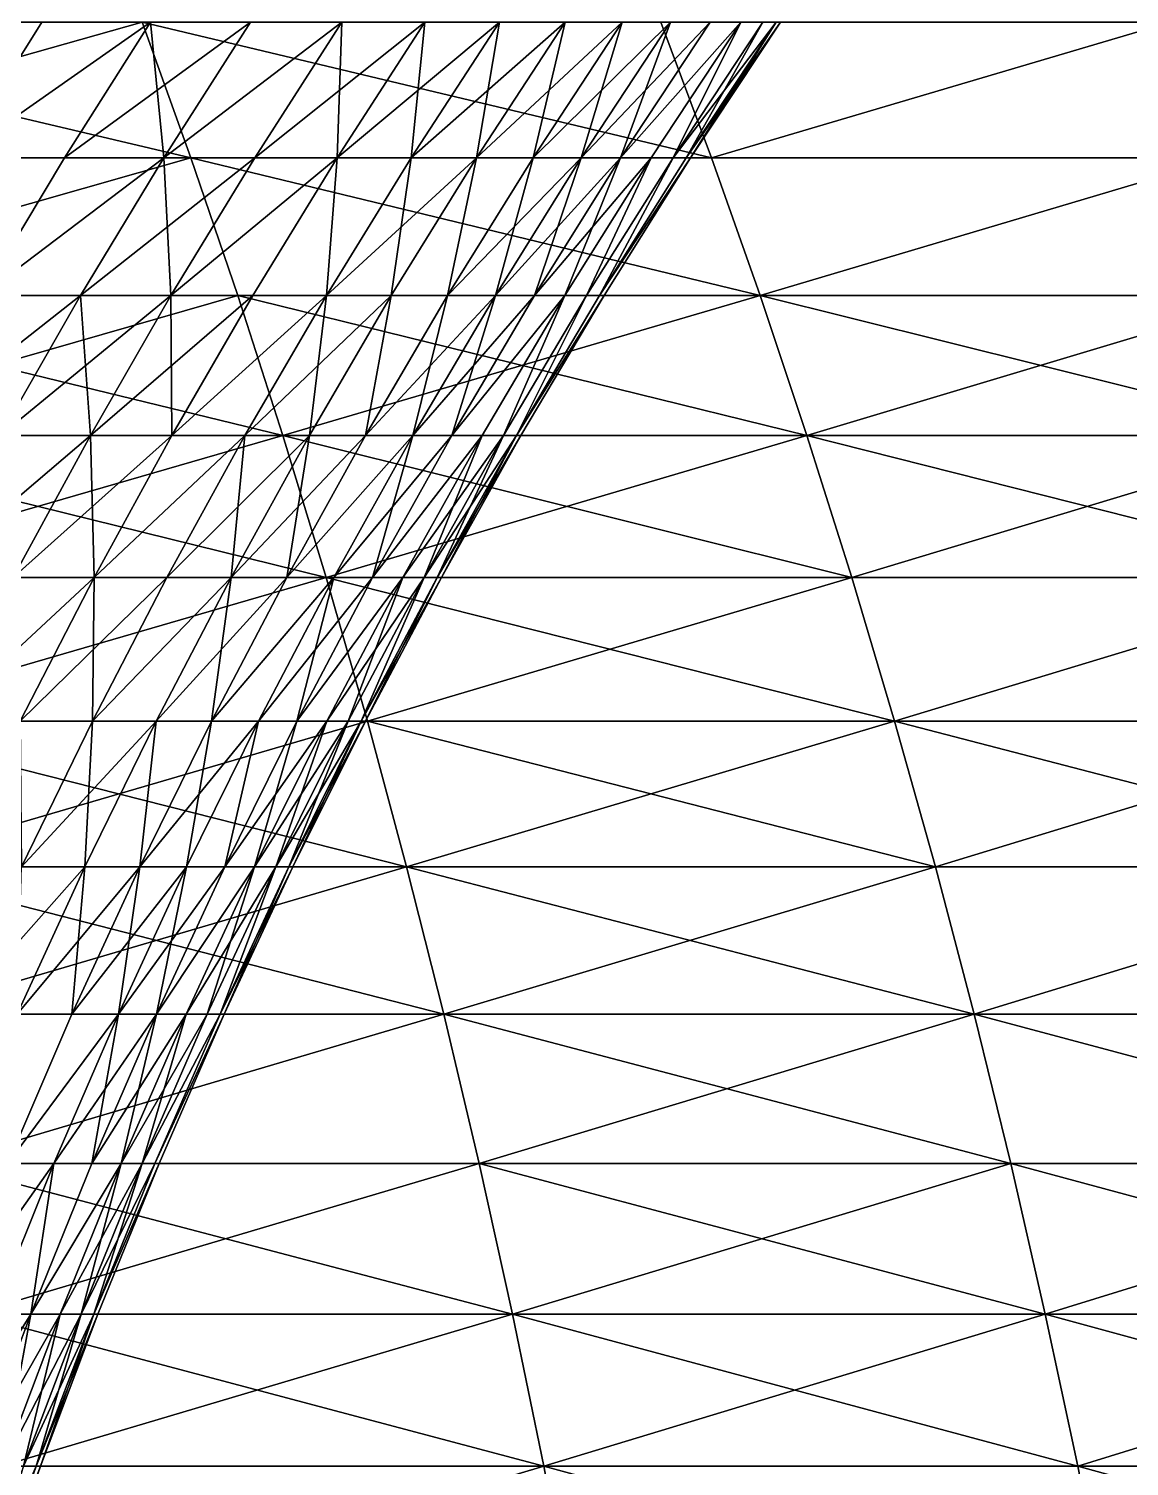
# Model space of a CAD drawing. Header units: millimetres. Extents: x -3250 to 8000, y -3250 to 3250.
# Drawn here: x 6446.8 to 6581.8, y 273.6 to 449.9 of the extents above; entities that cross this region are included whole.
import ezdxf

# ---------------------------------------------------------------- set-up
doc = ezdxf.new("R2010")
doc.units = ezdxf.units.MM
doc.header["$MEASUREMENT"] = 0
doc.layers.add('MESH_3D', color=2, linetype='CONTINUOUS')

msp = doc.modelspace()

# ---------------------------------------------------------------- linework, layer by layer
at = {"layer": 'MESH_3D'}
for points in [[(6396.11, 450.66, 988.08), (6460.73, 450.66, 1028.69), (6466.71, 434.04, 1019.42)], [(6396.11, 450.66, 988.08), (6466.71, 434.04, 1019.42), (6401.86, 434.04, 978.67)], [(6460.73, 450.66, 25671.31), (6396.11, 450.66, 25711.92), (6401.86, 434.04, 25721.33)], [(6460.73, 450.66, 25671.31), (6401.86, 434.04, 25721.33), (6466.71, 434.04, 25680.58)], [(6434.13, 450.66, 3005.22), (6438, 434.04, 3049.66), (6448.45, 450.66, 3046.15)], [(6438, 434.04, 23650.34), (6434.13, 450.66, 23694.78), (6448.45, 450.66, 23653.85)], [(6438, 434.04, 3049.66), (6461.75, 450.66, 3087.42), (6448.45, 450.66, 3046.15)], [(6438, 434.04, 3049.66), (6451.21, 434.04, 3090.67), (6461.75, 450.66, 3087.42)], [(6461.75, 450.66, 23612.58), (6438, 434.04, 23650.34), (6448.45, 450.66, 23653.85)], [(6451.21, 434.04, 23609.33), (6438, 434.04, 23650.34), (6461.75, 450.66, 23612.58)], [(6451.21, 434.04, 3090.67), (6474.01, 450.66, 3129.01), (6461.75, 450.66, 3087.42)], [(6451.21, 434.04, 3090.67), (6463.39, 434.04, 3131.99), (6474.01, 450.66, 3129.01)], [(6463.39, 434.04, 23568.01), (6451.21, 434.04, 23609.33), (6461.75, 450.66, 23612.58)], [(6460.73, 450.66, 1028.69), (6524.32, 450.66, 1070.89), (6530.53, 434.04, 1061.78)], [(6460.73, 450.66, 1028.69), (6530.53, 434.04, 1061.78), (6466.71, 434.04, 1019.42)], [(6530.53, 434.04, 25638.22), (6460.73, 450.66, 25671.31), (6466.71, 434.04, 25680.58)], [(6524.32, 450.66, 25629.11), (6460.73, 450.66, 25671.31), (6530.53, 434.04, 25638.22)], [(6463.39, 434.04, 23568.01), (6461.75, 450.66, 23612.58), (6474.01, 450.66, 23570.99)], [(6463.39, 434.04, 3131.99), (6474.55, 434.04, 3173.61), (6485.23, 450.66, 3170.89)], [(6463.39, 434.04, 3131.99), (6485.23, 450.66, 3170.89), (6474.01, 450.66, 3129.01)], [(6485.23, 450.66, 23529.11), (6463.39, 434.04, 23568.01), (6474.01, 450.66, 23570.99)], [(6474.55, 434.04, 23526.39), (6463.39, 434.04, 23568.01), (6485.23, 450.66, 23529.11)], [(6474.55, 434.04, 3173.61), (6484.66, 434.04, 3215.49), (6495.41, 450.66, 3213.03)], [(6474.55, 434.04, 3173.61), (6495.41, 450.66, 3213.03), (6485.23, 450.66, 3170.89)], [(6484.66, 434.04, 23484.51), (6474.55, 434.04, 23526.39), (6485.23, 450.66, 23529.11)], [(6484.66, 434.04, 3215.49), (6504.53, 450.66, 3255.42), (6495.41, 450.66, 3213.03)], [(6484.66, 434.04, 3215.49), (6493.72, 434.04, 3257.61), (6504.53, 450.66, 3255.42)], [(6484.66, 434.04, 23484.51), (6485.23, 450.66, 23529.11), (6495.41, 450.66, 23486.97)], [(6493.72, 434.04, 23442.39), (6484.66, 434.04, 23484.51), (6495.41, 450.66, 23486.97)], [(6493.72, 434.04, 3257.61), (6512.59, 450.66, 3298.02), (6504.53, 450.66, 3255.42)], [(6493.72, 434.04, 3257.61), (6501.73, 434.04, 3299.94), (6512.59, 450.66, 3298.02)], [(6493.72, 434.04, 23442.39), (6495.41, 450.66, 23486.97), (6504.53, 450.66, 23444.58)], [(6501.73, 434.04, 23400.06), (6493.72, 434.04, 23442.39), (6504.53, 450.66, 23444.58)], [(6501.73, 434.04, 3299.94), (6508.68, 434.04, 3342.46), (6519.59, 450.66, 3340.81)], [(6501.73, 434.04, 3299.94), (6519.59, 450.66, 3340.81), (6512.59, 450.66, 3298.02)], [(6501.73, 434.04, 23400.06), (6504.53, 450.66, 23444.58), (6512.59, 450.66, 23401.98)], [(6508.68, 434.04, 23357.54), (6501.73, 434.04, 23400.06), (6512.59, 450.66, 23401.98)], [(6508.68, 434.04, 3342.46), (6525.51, 450.66, 3383.77), (6519.59, 450.66, 3340.81)], [(6508.68, 434.04, 3342.46), (6514.57, 434.04, 3385.14), (6525.51, 450.66, 3383.77)], [(6508.68, 434.04, 23357.54), (6512.59, 450.66, 23401.98), (6519.59, 450.66, 23359.19)], [(6514.57, 434.04, 23314.86), (6508.68, 434.04, 23357.54), (6519.59, 450.66, 23359.19)], [(6514.57, 434.04, 3385.14), (6519.39, 434.04, 3427.95), (6530.37, 450.66, 3426.85)], [(6514.57, 434.04, 3385.14), (6530.37, 450.66, 3426.85), (6525.51, 450.66, 3383.77)], [(6514.57, 434.04, 23314.86), (6519.59, 450.66, 23359.19), (6525.51, 450.66, 23316.23)], [(6519.39, 434.04, 23272.05), (6514.57, 434.04, 23314.86), (6525.51, 450.66, 23316.23)], [(6519.39, 434.04, 3427.95), (6534.15, 450.66, 3470.04), (6530.37, 450.66, 3426.85)], [(6519.39, 434.04, 3427.95), (6523.15, 434.04, 3470.87), (6534.15, 450.66, 3470.04)], [(6519.39, 434.04, 23272.05), (6525.51, 450.66, 23316.23), (6530.37, 450.66, 23273.15)], [(6534.15, 450.66, 23229.96), (6519.39, 434.04, 23272.05), (6530.37, 450.66, 23273.15)], [(6523.15, 434.04, 23229.13), (6519.39, 434.04, 23272.05), (6534.15, 450.66, 23229.96)], [(6523.15, 434.04, 3470.87), (6525.83, 434.04, 3513.87), (6534.15, 450.66, 3470.04)], [(6525.83, 434.04, 23186.13), (6523.15, 434.04, 23229.13), (6534.15, 450.66, 23229.96)], [(6524.32, 450.66, 1070.89), (6586.83, 450.66, 1114.67), (6530.53, 434.04, 1061.78)], [(6586.83, 450.66, 25585.33), (6524.32, 450.66, 25629.11), (6530.53, 434.04, 25638.22)], [(6525.83, 434.04, 3513.87), (6527.44, 434.04, 3556.92), (6538.47, 450.66, 3556.65)], [(6525.83, 434.04, 3513.87), (6538.47, 450.66, 3556.65), (6536.85, 450.66, 3513.32)], [(6534.15, 450.66, 3470.04), (6525.83, 434.04, 3513.87), (6536.85, 450.66, 3513.32)], [(6525.83, 434.04, 23186.13), (6534.15, 450.66, 23229.96), (6536.85, 450.66, 23186.68)], [(6527.44, 434.04, 23143.08), (6525.83, 434.04, 23186.13), (6536.85, 450.66, 23186.68)], [(6527.44, 434.04, 3556.92), (6527.98, 434.04, 3600), (6539.01, 450.66, 3600)], [(6527.44, 434.04, 3556.92), (6539.01, 450.66, 3600), (6538.47, 450.66, 3556.65)], [(6527.44, 434.04, 23143.08), (6538.47, 450.66, 23143.35), (6527.98, 434.04, 23100)], [(6527.44, 434.04, 23143.08), (6536.85, 450.66, 23186.68), (6538.47, 450.66, 23143.35)], [(6527.98, 434.04, 23100), (6539.01, 450.66, 3600), (6527.98, 434.04, 3600)], [(6527.98, 434.04, 23100), (6539.01, 450.66, 23100), (6539.01, 450.66, 3600)], [(6538.47, 450.66, 23143.35), (6539.01, 450.66, 23100), (6527.98, 434.04, 23100)], [(6530.53, 434.04, 1061.78), (6586.83, 450.66, 1114.67), (6593.27, 434.04, 1105.71)], [(6586.83, 450.66, 25585.33), (6530.53, 434.04, 25638.22), (6593.27, 434.04, 25594.29)], [(6401.86, 434.04, 978.67), (6466.71, 434.04, 1019.42), (6407.39, 417.15, 969.62)], [(6466.71, 434.04, 25680.58), (6401.86, 434.04, 25721.33), (6407.39, 417.15, 25730.38)], [(6407.39, 417.15, 969.62), (6466.71, 434.04, 1019.42), (6472.47, 417.15, 1010.51)], [(6466.71, 434.04, 25680.58), (6407.39, 417.15, 25730.38), (6472.47, 417.15, 25689.49)], [(6438, 434.04, 3049.66), (6441.07, 417.15, 3093.8), (6451.21, 434.04, 3090.67)], [(6441.07, 417.15, 23606.2), (6438, 434.04, 23650.34), (6451.21, 434.04, 23609.33)], [(6441.07, 417.15, 3093.8), (6463.39, 434.04, 3131.99), (6451.21, 434.04, 3090.67)], [(6441.07, 417.15, 3093.8), (6453.18, 417.15, 3134.87), (6463.39, 434.04, 3131.99)], [(6463.39, 434.04, 23568.01), (6441.07, 417.15, 23606.2), (6451.21, 434.04, 23609.33)], [(6453.18, 417.15, 23565.13), (6441.07, 417.15, 23606.2), (6463.39, 434.04, 23568.01)], [(6453.18, 417.15, 3134.87), (6474.55, 434.04, 3173.61), (6463.39, 434.04, 3131.99)], [(6453.18, 417.15, 3134.87), (6464.26, 417.15, 3176.23), (6474.55, 434.04, 3173.61)], [(6464.26, 417.15, 23523.77), (6453.18, 417.15, 23565.13), (6463.39, 434.04, 23568.01)], [(6464.26, 417.15, 23523.77), (6463.39, 434.04, 23568.01), (6474.55, 434.04, 23526.39)], [(6464.26, 417.15, 3176.23), (6484.66, 434.04, 3215.49), (6474.55, 434.04, 3173.61)], [(6464.26, 417.15, 3176.23), (6474.31, 417.15, 3217.85), (6484.66, 434.04, 3215.49)], [(6484.66, 434.04, 23484.51), (6464.26, 417.15, 23523.77), (6474.55, 434.04, 23526.39)], [(6474.31, 417.15, 23482.15), (6464.26, 417.15, 23523.77), (6484.66, 434.04, 23484.51)], [(6466.71, 434.04, 1019.42), (6530.53, 434.04, 1061.78), (6536.51, 417.15, 1053.01)], [(6466.71, 434.04, 1019.42), (6536.51, 417.15, 1053.01), (6472.47, 417.15, 1010.51)], [(6536.51, 417.15, 25646.99), (6466.71, 434.04, 25680.58), (6472.47, 417.15, 25689.49)], [(6530.53, 434.04, 25638.22), (6466.71, 434.04, 25680.58), (6536.51, 417.15, 25646.99)], [(6474.31, 417.15, 3217.85), (6483.32, 417.15, 3259.71), (6484.66, 434.04, 3215.49)], [(6483.32, 417.15, 23440.29), (6474.31, 417.15, 23482.15), (6484.66, 434.04, 23484.51)], [(6483.32, 417.15, 3259.71), (6491.28, 417.15, 3301.78), (6501.73, 434.04, 3299.94)], [(6483.32, 417.15, 3259.71), (6501.73, 434.04, 3299.94), (6493.72, 434.04, 3257.61)], [(6484.66, 434.04, 3215.49), (6483.32, 417.15, 3259.71), (6493.72, 434.04, 3257.61)], [(6483.32, 417.15, 23440.29), (6484.66, 434.04, 23484.51), (6493.72, 434.04, 23442.39)], [(6491.28, 417.15, 23398.22), (6483.32, 417.15, 23440.29), (6493.72, 434.04, 23442.39)], [(6491.28, 417.15, 3301.78), (6498.19, 417.15, 3344.04), (6501.73, 434.04, 3299.94)], [(6491.28, 417.15, 23398.22), (6493.72, 434.04, 23442.39), (6501.73, 434.04, 23400.06)], [(6498.19, 417.15, 23355.96), (6491.28, 417.15, 23398.22), (6501.73, 434.04, 23400.06)], [(6498.19, 417.15, 3344.04), (6514.57, 434.04, 3385.14), (6508.68, 434.04, 3342.46)], [(6498.19, 417.15, 3344.04), (6504.04, 417.15, 3386.46), (6514.57, 434.04, 3385.14)], [(6501.73, 434.04, 3299.94), (6498.19, 417.15, 3344.04), (6508.68, 434.04, 3342.46)], [(6498.19, 417.15, 23355.96), (6501.73, 434.04, 23400.06), (6508.68, 434.04, 23357.54)], [(6504.04, 417.15, 23313.54), (6498.19, 417.15, 23355.96), (6508.68, 434.04, 23357.54)], [(6504.04, 417.15, 3386.46), (6508.83, 417.15, 3429.01), (6519.39, 434.04, 3427.95)], [(6504.04, 417.15, 3386.46), (6519.39, 434.04, 3427.95), (6514.57, 434.04, 3385.14)], [(6504.04, 417.15, 23313.54), (6508.68, 434.04, 23357.54), (6514.57, 434.04, 23314.86)], [(6508.83, 417.15, 23270.99), (6504.04, 417.15, 23313.54), (6514.57, 434.04, 23314.86)], [(6508.83, 417.15, 3429.01), (6512.57, 417.15, 3471.66), (6523.15, 434.04, 3470.87)], [(6508.83, 417.15, 3429.01), (6523.15, 434.04, 3470.87), (6519.39, 434.04, 3427.95)], [(6508.83, 417.15, 23270.99), (6514.57, 434.04, 23314.86), (6519.39, 434.04, 23272.05)], [(6512.57, 417.15, 23228.34), (6508.83, 417.15, 23270.99), (6519.39, 434.04, 23272.05)], [(6512.57, 417.15, 3471.66), (6515.23, 417.15, 3514.4), (6523.15, 434.04, 3470.87)], [(6512.57, 417.15, 23228.34), (6519.39, 434.04, 23272.05), (6523.15, 434.04, 23229.13)], [(6515.23, 417.15, 23185.6), (6512.57, 417.15, 23228.34), (6523.15, 434.04, 23229.13)], [(6515.23, 417.15, 3514.4), (6516.83, 417.15, 3557.18), (6525.83, 434.04, 3513.87)], [(6523.15, 434.04, 3470.87), (6515.23, 417.15, 3514.4), (6525.83, 434.04, 3513.87)], [(6515.23, 417.15, 23185.6), (6523.15, 434.04, 23229.13), (6525.83, 434.04, 23186.13)], [(6516.83, 417.15, 23142.82), (6515.23, 417.15, 23185.6), (6525.83, 434.04, 23186.13)], [(6516.83, 417.15, 3557.18), (6527.98, 434.04, 3600), (6527.44, 434.04, 3556.92)], [(6516.83, 417.15, 3557.18), (6517.37, 417.15, 3600), (6527.98, 434.04, 3600)], [(6525.83, 434.04, 3513.87), (6516.83, 417.15, 3557.18), (6527.44, 434.04, 3556.92)], [(6516.83, 417.15, 23142.82), (6525.83, 434.04, 23186.13), (6527.44, 434.04, 23143.08)], [(6516.83, 417.15, 23142.82), (6527.44, 434.04, 23143.08), (6527.98, 434.04, 23100)], [(6516.83, 417.15, 23142.82), (6527.98, 434.04, 23100), (6517.37, 417.15, 23100)], [(6517.37, 417.15, 23100), (6527.98, 434.04, 3600), (6517.37, 417.15, 3600)], [(6517.37, 417.15, 23100), (6527.98, 434.04, 23100), (6527.98, 434.04, 3600)], [(6530.53, 434.04, 1061.78), (6593.27, 434.04, 1105.71), (6536.51, 417.15, 1053.01)], [(6593.27, 434.04, 25594.29), (6530.53, 434.04, 25638.22), (6536.51, 417.15, 25646.99)], [(6536.51, 417.15, 1053.01), (6593.27, 434.04, 1105.71), (6599.47, 417.15, 1097.09)], [(6593.27, 434.04, 25594.29), (6536.51, 417.15, 25646.99), (6599.47, 417.15, 25602.91)], [(6407.39, 417.15, 969.62), (6478, 400, 1001.95), (6412.71, 400, 960.92)], [(6407.39, 417.15, 969.62), (6472.47, 417.15, 1010.51), (6478, 400, 1001.95)], [(6472.47, 417.15, 25689.49), (6407.39, 417.15, 25730.38), (6412.71, 400, 25739.08)], [(6472.47, 417.15, 25689.49), (6412.71, 400, 25739.08), (6478, 400, 25698.05)], [(6431.33, 400, 3096.8), (6453.18, 417.15, 3134.87), (6441.07, 417.15, 3093.8)], [(6431.33, 400, 3096.8), (6443.37, 400, 3137.63), (6453.18, 417.15, 3134.87)], [(6443.37, 400, 23562.37), (6441.07, 417.15, 23606.2), (6453.18, 417.15, 23565.13)], [(6443.37, 400, 3137.63), (6454.39, 400, 3178.74), (6464.26, 417.15, 3176.23)], [(6443.37, 400, 3137.63), (6464.26, 417.15, 3176.23), (6453.18, 417.15, 3134.87)], [(6454.39, 400, 23521.26), (6443.37, 400, 23562.37), (6453.18, 417.15, 23565.13)], [(6454.39, 400, 23521.26), (6453.18, 417.15, 23565.13), (6464.26, 417.15, 23523.77)], [(6454.39, 400, 3178.74), (6474.31, 417.15, 3217.85), (6464.26, 417.15, 3176.23)], [(6454.39, 400, 3178.74), (6464.38, 400, 3220.12), (6474.31, 417.15, 3217.85)], [(6464.38, 400, 23479.88), (6454.39, 400, 23521.26), (6464.26, 417.15, 23523.77)], [(6464.38, 400, 23479.88), (6464.26, 417.15, 23523.77), (6474.31, 417.15, 23482.15)], [(6464.38, 400, 3220.12), (6483.32, 417.15, 3259.71), (6474.31, 417.15, 3217.85)], [(6464.38, 400, 3220.12), (6473.33, 400, 3261.73), (6483.32, 417.15, 3259.71)], [(6483.32, 417.15, 23440.29), (6464.38, 400, 23479.88), (6474.31, 417.15, 23482.15)], [(6473.33, 400, 23438.27), (6464.38, 400, 23479.88), (6483.32, 417.15, 23440.29)], [(6472.47, 417.15, 1010.51), (6536.51, 417.15, 1053.01), (6542.25, 400, 1044.59)], [(6472.47, 417.15, 1010.51), (6542.25, 400, 1044.59), (6478, 400, 1001.95)], [(6536.51, 417.15, 25646.99), (6472.47, 417.15, 25689.49), (6478, 400, 25698.05)], [(6473.33, 400, 3261.73), (6481.24, 400, 3303.55), (6491.28, 417.15, 3301.78)], [(6473.33, 400, 3261.73), (6491.28, 417.15, 3301.78), (6483.32, 417.15, 3259.71)], [(6481.24, 400, 23396.45), (6473.33, 400, 23438.27), (6483.32, 417.15, 23440.29)], [(6536.51, 417.15, 25646.99), (6478, 400, 25698.05), (6542.25, 400, 25655.41)], [(6481.24, 400, 3303.55), (6488.11, 400, 3345.56), (6491.28, 417.15, 3301.78)], [(6481.24, 400, 23396.45), (6483.32, 417.15, 23440.29), (6491.28, 417.15, 23398.22)], [(6488.11, 400, 23354.44), (6481.24, 400, 23396.45), (6491.28, 417.15, 23398.22)], [(6488.11, 400, 3345.56), (6504.04, 417.15, 3386.46), (6498.19, 417.15, 3344.04)], [(6488.11, 400, 3345.56), (6493.93, 400, 3387.72), (6504.04, 417.15, 3386.46)], [(6491.28, 417.15, 3301.78), (6488.11, 400, 3345.56), (6498.19, 417.15, 3344.04)], [(6488.11, 400, 23354.44), (6491.28, 417.15, 23398.22), (6498.19, 417.15, 23355.96)], [(6493.93, 400, 23312.28), (6488.11, 400, 23354.44), (6498.19, 417.15, 23355.96)], [(6493.93, 400, 3387.72), (6498.7, 400, 3430.02), (6508.83, 417.15, 3429.01)], [(6493.93, 400, 3387.72), (6508.83, 417.15, 3429.01), (6504.04, 417.15, 3386.46)], [(6493.93, 400, 23312.28), (6498.19, 417.15, 23355.96), (6504.04, 417.15, 23313.54)], [(6498.7, 400, 23269.98), (6493.93, 400, 23312.28), (6504.04, 417.15, 23313.54)], [(6498.7, 400, 3430.02), (6502.41, 400, 3472.42), (6512.57, 417.15, 3471.66)], [(6498.7, 400, 3430.02), (6512.57, 417.15, 3471.66), (6508.83, 417.15, 3429.01)], [(6498.7, 400, 23269.98), (6504.04, 417.15, 23313.54), (6508.83, 417.15, 23270.99)], [(6512.57, 417.15, 23228.34), (6498.7, 400, 23269.98), (6508.83, 417.15, 23270.99)], [(6502.41, 400, 23227.58), (6498.7, 400, 23269.98), (6512.57, 417.15, 23228.34)], [(6502.41, 400, 3472.42), (6505.06, 400, 3514.9), (6512.57, 417.15, 3471.66)], [(6505.06, 400, 23185.1), (6502.41, 400, 23227.58), (6512.57, 417.15, 23228.34)], [(6505.06, 400, 3514.9), (6506.65, 400, 3557.44), (6515.23, 417.15, 3514.4)], [(6512.57, 417.15, 3471.66), (6505.06, 400, 3514.9), (6515.23, 417.15, 3514.4)], [(6505.06, 400, 23185.1), (6512.57, 417.15, 23228.34), (6515.23, 417.15, 23185.6)], [(6506.65, 400, 23142.56), (6505.06, 400, 23185.1), (6515.23, 417.15, 23185.6)], [(6506.65, 400, 3557.44), (6517.37, 417.15, 3600), (6516.83, 417.15, 3557.18)], [(6506.65, 400, 3557.44), (6507.18, 400, 3600), (6517.37, 417.15, 3600)], [(6515.23, 417.15, 3514.4), (6506.65, 400, 3557.44), (6516.83, 417.15, 3557.18)], [(6506.65, 400, 23142.56), (6515.23, 417.15, 23185.6), (6516.83, 417.15, 23142.82)], [(6506.65, 400, 23142.56), (6517.37, 417.15, 23100), (6507.18, 400, 23100)], [(6506.65, 400, 23142.56), (6516.83, 417.15, 23142.82), (6517.37, 417.15, 23100)], [(6507.18, 400, 23100), (6517.37, 417.15, 3600), (6507.18, 400, 3600)], [(6507.18, 400, 23100), (6517.37, 417.15, 23100), (6517.37, 417.15, 3600)], [(6536.51, 417.15, 1053.01), (6599.47, 417.15, 1097.09), (6605.41, 400, 1088.82)], [(6536.51, 417.15, 1053.01), (6605.41, 400, 1088.82), (6542.25, 400, 1044.59)], [(6599.47, 417.15, 25602.91), (6536.51, 417.15, 25646.99), (6542.25, 400, 25655.41)], [(6599.47, 417.15, 25602.91), (6542.25, 400, 25655.41), (6605.41, 400, 25611.18)], [(6412.71, 400, 960.92), (6478, 400, 1001.95), (6483.29, 382.6, 993.75)], [(6412.71, 400, 960.92), (6483.29, 382.6, 993.75), (6417.79, 382.6, 952.6)], [(6478, 400, 25698.05), (6412.71, 400, 25739.08), (6417.79, 382.6, 25747.4)], [(6478, 400, 25698.05), (6417.79, 382.6, 25747.4), (6483.29, 382.6, 25706.25)], [(6433.98, 382.6, 3140.27), (6444.93, 382.6, 3181.15), (6454.39, 400, 3178.74)], [(6433.98, 382.6, 3140.27), (6454.39, 400, 3178.74), (6443.37, 400, 3137.63)], [(6454.39, 400, 23521.26), (6433.98, 382.6, 23559.73), (6443.37, 400, 23562.37)], [(6444.93, 382.6, 23518.85), (6433.98, 382.6, 23559.73), (6454.39, 400, 23521.26)], [(6444.93, 382.6, 3181.15), (6454.86, 382.6, 3222.29), (6464.38, 400, 3220.12)], [(6444.93, 382.6, 3181.15), (6464.38, 400, 3220.12), (6454.39, 400, 3178.74)], [(6454.86, 382.6, 23477.71), (6444.93, 382.6, 23518.85), (6454.39, 400, 23521.26)], [(6454.86, 382.6, 23477.71), (6454.39, 400, 23521.26), (6464.38, 400, 23479.88)], [(6454.86, 382.6, 3222.29), (6473.33, 400, 3261.73), (6464.38, 400, 3220.12)], [(6454.86, 382.6, 3222.29), (6463.77, 382.6, 3263.66), (6473.33, 400, 3261.73)], [(6473.33, 400, 23438.27), (6454.86, 382.6, 23477.71), (6464.38, 400, 23479.88)], [(6463.77, 382.6, 23436.34), (6454.86, 382.6, 23477.71), (6473.33, 400, 23438.27)], [(6463.77, 382.6, 3263.66), (6481.24, 400, 3303.55), (6473.33, 400, 3261.73)], [(6463.77, 382.6, 3263.66), (6471.64, 382.6, 3305.25), (6481.24, 400, 3303.55)], [(6471.64, 382.6, 23394.75), (6463.77, 382.6, 23436.34), (6473.33, 400, 23438.27)], [(6471.64, 382.6, 3305.25), (6488.11, 400, 3345.56), (6481.24, 400, 3303.55)], [(6471.64, 382.6, 3305.25), (6478.46, 382.6, 3347.01), (6488.11, 400, 3345.56)], [(6471.64, 382.6, 23394.75), (6473.33, 400, 23438.27), (6481.24, 400, 23396.45)], [(6478.46, 382.6, 23352.99), (6471.64, 382.6, 23394.75), (6481.24, 400, 23396.45)], [(6478, 400, 1001.95), (6542.25, 400, 1044.59), (6547.74, 382.6, 1036.53)], [(6478, 400, 1001.95), (6547.74, 382.6, 1036.53), (6483.29, 382.6, 993.75)], [(6542.25, 400, 25655.41), (6478, 400, 25698.05), (6483.29, 382.6, 25706.25)], [(6478.46, 382.6, 3347.01), (6484.25, 382.6, 3388.94), (6493.93, 400, 3387.72)], [(6478.46, 382.6, 3347.01), (6493.93, 400, 3387.72), (6488.11, 400, 3345.56)], [(6478.46, 382.6, 23352.99), (6481.24, 400, 23396.45), (6488.11, 400, 23354.44)], [(6493.93, 400, 23312.28), (6478.46, 382.6, 23352.99), (6488.11, 400, 23354.44)], [(6484.25, 382.6, 23311.06), (6478.46, 382.6, 23352.99), (6493.93, 400, 23312.28)], [(6542.25, 400, 25655.41), (6483.29, 382.6, 25706.25), (6547.74, 382.6, 25663.47)], [(6484.25, 382.6, 3388.94), (6488.99, 382.6, 3430.99), (6498.7, 400, 3430.02)], [(6484.25, 382.6, 3388.94), (6498.7, 400, 3430.02), (6493.93, 400, 3387.72)], [(6488.99, 382.6, 23269.01), (6484.25, 382.6, 23311.06), (6493.93, 400, 23312.28)], [(6488.99, 382.6, 3430.99), (6502.41, 400, 3472.42), (6498.7, 400, 3430.02)], [(6488.99, 382.6, 3430.99), (6492.68, 382.6, 3473.15), (6502.41, 400, 3472.42)], [(6488.99, 382.6, 23269.01), (6493.93, 400, 23312.28), (6498.7, 400, 23269.98)], [(6502.41, 400, 23227.58), (6488.99, 382.6, 23269.01), (6498.7, 400, 23269.98)], [(6492.68, 382.6, 23226.85), (6488.99, 382.6, 23269.01), (6502.41, 400, 23227.58)], [(6492.68, 382.6, 3473.15), (6495.31, 382.6, 3515.39), (6505.06, 400, 3514.9)], [(6492.68, 382.6, 3473.15), (6505.06, 400, 3514.9), (6502.41, 400, 3472.42)], [(6495.31, 382.6, 23184.61), (6492.68, 382.6, 23226.85), (6502.41, 400, 23227.58)], [(6495.31, 382.6, 3515.39), (6506.65, 400, 3557.44), (6505.06, 400, 3514.9)], [(6495.31, 382.6, 3515.39), (6496.9, 382.6, 3557.68), (6506.65, 400, 3557.44)], [(6495.31, 382.6, 23184.61), (6502.41, 400, 23227.58), (6505.06, 400, 23185.1)], [(6496.9, 382.6, 23142.32), (6495.31, 382.6, 23184.61), (6505.06, 400, 23185.1)], [(6496.9, 382.6, 3557.68), (6507.18, 400, 3600), (6506.65, 400, 3557.44)], [(6496.9, 382.6, 3557.68), (6497.42, 382.6, 3600), (6507.18, 400, 3600)], [(6496.9, 382.6, 23142.32), (6505.06, 400, 23185.1), (6506.65, 400, 23142.56)], [(6496.9, 382.6, 23142.32), (6506.65, 400, 23142.56), (6497.42, 382.6, 23100)], [(6507.18, 400, 23100), (6507.18, 400, 3600), (6497.42, 382.6, 3600)], [(6497.42, 382.6, 23100), (6507.18, 400, 23100), (6497.42, 382.6, 3600)], [(6506.65, 400, 23142.56), (6507.18, 400, 23100), (6497.42, 382.6, 23100)], [(6542.25, 400, 1044.59), (6605.41, 400, 1088.82), (6611.11, 382.6, 1080.9)], [(6542.25, 400, 1044.59), (6611.11, 382.6, 1080.9), (6547.74, 382.6, 1036.53)], [(6605.41, 400, 25611.18), (6542.25, 400, 25655.41), (6547.74, 382.6, 25663.47)], [(6605.41, 400, 25611.18), (6547.74, 382.6, 25663.47), (6611.11, 382.6, 25619.1)], [(6417.79, 382.6, 952.6), (6483.29, 382.6, 993.75), (6422.65, 364.97, 944.65)], [(6483.29, 382.6, 25706.25), (6417.79, 382.6, 25747.4), (6422.65, 364.97, 25755.35)], [(6422.65, 364.97, 944.65), (6483.29, 382.6, 993.75), (6488.35, 364.97, 985.93)], [(6483.29, 382.6, 25706.25), (6422.65, 364.97, 25755.35), (6488.35, 364.97, 25714.07)], [(6435.9, 364.97, 3183.45), (6454.86, 382.6, 3222.29), (6444.93, 382.6, 3181.15)], [(6435.9, 364.97, 3183.45), (6445.78, 364.97, 3224.36), (6454.86, 382.6, 3222.29)], [(6445.78, 364.97, 23475.64), (6444.93, 382.6, 23518.85), (6454.86, 382.6, 23477.71)], [(6445.78, 364.97, 3224.36), (6454.63, 364.97, 3265.51), (6454.86, 382.6, 3222.29)], [(6463.77, 382.6, 23436.34), (6445.78, 364.97, 23475.64), (6454.86, 382.6, 23477.71)], [(6454.63, 364.97, 23434.49), (6445.78, 364.97, 23475.64), (6463.77, 382.6, 23436.34)], [(6454.63, 364.97, 3265.51), (6471.64, 382.6, 3305.25), (6463.77, 382.6, 3263.66)], [(6454.63, 364.97, 3265.51), (6462.46, 364.97, 3306.86), (6471.64, 382.6, 3305.25)], [(6454.86, 382.6, 3222.29), (6454.63, 364.97, 3265.51), (6463.77, 382.6, 3263.66)], [(6471.64, 382.6, 23394.75), (6454.63, 364.97, 23434.49), (6463.77, 382.6, 23436.34)], [(6462.46, 364.97, 23393.14), (6454.63, 364.97, 23434.49), (6471.64, 382.6, 23394.75)], [(6462.46, 364.97, 3306.86), (6469.25, 364.97, 3348.4), (6478.46, 382.6, 3347.01)], [(6462.46, 364.97, 3306.86), (6478.46, 382.6, 3347.01), (6471.64, 382.6, 3305.25)], [(6469.25, 364.97, 23351.6), (6462.46, 364.97, 23393.14), (6471.64, 382.6, 23394.75)], [(6469.25, 364.97, 3348.4), (6475, 364.97, 3390.1), (6484.25, 382.6, 3388.94)], [(6469.25, 364.97, 3348.4), (6484.25, 382.6, 3388.94), (6478.46, 382.6, 3347.01)], [(6469.25, 364.97, 23351.6), (6471.64, 382.6, 23394.75), (6478.46, 382.6, 23352.99)], [(6484.25, 382.6, 23311.06), (6469.25, 364.97, 23351.6), (6478.46, 382.6, 23352.99)], [(6475, 364.97, 23309.9), (6469.25, 364.97, 23351.6), (6484.25, 382.6, 23311.06)], [(6475, 364.97, 3390.1), (6479.71, 364.97, 3431.92), (6484.25, 382.6, 3388.94)], [(6488.99, 382.6, 23269.01), (6475, 364.97, 23309.9), (6484.25, 382.6, 23311.06)], [(6479.71, 364.97, 23268.08), (6475, 364.97, 23309.9), (6488.99, 382.6, 23269.01)], [(6479.71, 364.97, 3431.92), (6492.68, 382.6, 3473.15), (6488.99, 382.6, 3430.99)], [(6479.71, 364.97, 3431.92), (6483.38, 364.97, 3473.85), (6492.68, 382.6, 3473.15)], [(6484.25, 382.6, 3388.94), (6479.71, 364.97, 3431.92), (6488.99, 382.6, 3430.99)], [(6492.68, 382.6, 23226.85), (6479.71, 364.97, 23268.08), (6488.99, 382.6, 23269.01)], [(6483.38, 364.97, 23226.15), (6479.71, 364.97, 23268.08), (6492.68, 382.6, 23226.85)], [(6483.29, 382.6, 993.75), (6552.99, 364.97, 1028.83), (6488.35, 364.97, 985.93)], [(6483.29, 382.6, 993.75), (6547.74, 382.6, 1036.53), (6552.99, 364.97, 1028.83)], [(6547.74, 382.6, 25663.47), (6483.29, 382.6, 25706.25), (6488.35, 364.97, 25714.07)], [(6483.38, 364.97, 3473.85), (6486, 364.97, 3515.86), (6495.31, 382.6, 3515.39)], [(6483.38, 364.97, 3473.85), (6495.31, 382.6, 3515.39), (6492.68, 382.6, 3473.15)], [(6486, 364.97, 23184.14), (6483.38, 364.97, 23226.15), (6492.68, 382.6, 23226.85)], [(6486, 364.97, 3515.86), (6487.58, 364.97, 3557.91), (6495.31, 382.6, 3515.39)], [(6486, 364.97, 23184.14), (6492.68, 382.6, 23226.85), (6495.31, 382.6, 23184.61)], [(6487.58, 364.97, 23142.09), (6486, 364.97, 23184.14), (6495.31, 382.6, 23184.61)], [(6487.58, 364.97, 3557.91), (6488.1, 364.97, 3600), (6496.9, 382.6, 3557.68)], [(6495.31, 382.6, 3515.39), (6487.58, 364.97, 3557.91), (6496.9, 382.6, 3557.68)], [(6487.58, 364.97, 23142.09), (6495.31, 382.6, 23184.61), (6496.9, 382.6, 23142.32)], [(6487.58, 364.97, 23142.09), (6497.42, 382.6, 23100), (6488.1, 364.97, 23100)], [(6487.58, 364.97, 23142.09), (6496.9, 382.6, 23142.32), (6497.42, 382.6, 23100)], [(6496.9, 382.6, 3557.68), (6488.1, 364.97, 3600), (6497.42, 382.6, 3600)], [(6488.1, 364.97, 23100), (6497.42, 382.6, 3600), (6488.1, 364.97, 3600)], [(6488.1, 364.97, 23100), (6497.42, 382.6, 23100), (6497.42, 382.6, 3600)], [(6547.74, 382.6, 25663.47), (6488.35, 364.97, 25714.07), (6552.99, 364.97, 25671.17)], [(6547.74, 382.6, 1036.53), (6611.11, 382.6, 1080.9), (6552.99, 364.97, 1028.83)], [(6611.11, 382.6, 25619.1), (6547.74, 382.6, 25663.47), (6552.99, 364.97, 25671.17)], [(6552.99, 364.97, 1028.83), (6611.11, 382.6, 1080.9), (6616.55, 364.97, 1073.33)], [(6611.11, 382.6, 25619.1), (6552.99, 364.97, 25671.17), (6616.55, 364.97, 25626.67)], [(6422.65, 364.97, 944.65), (6488.35, 364.97, 985.93), (6493.16, 347.11, 978.47)], [(6422.65, 364.97, 944.65), (6493.16, 347.11, 978.47), (6427.28, 347.11, 937.07)], [(6488.35, 364.97, 25714.07), (6422.65, 364.97, 25755.35), (6427.28, 347.11, 25762.93)], [(6488.35, 364.97, 25714.07), (6427.28, 347.11, 25762.93), (6493.16, 347.11, 25721.53)], [(6445.78, 364.97, 3224.36), (6445.93, 347.11, 3267.27), (6454.63, 364.97, 3265.51)], [(6445.93, 347.11, 23432.73), (6445.78, 364.97, 23475.64), (6454.63, 364.97, 23434.49)], [(6445.93, 347.11, 3267.27), (6462.46, 364.97, 3306.86), (6454.63, 364.97, 3265.51)], [(6445.93, 347.11, 3267.27), (6453.71, 347.11, 3308.41), (6462.46, 364.97, 3306.86)], [(6453.71, 347.11, 23391.59), (6445.93, 347.11, 23432.73), (6454.63, 364.97, 23434.49)], [(6453.71, 347.11, 3308.41), (6460.47, 347.11, 3349.72), (6462.46, 364.97, 3306.86)], [(6453.71, 347.11, 23391.59), (6454.63, 364.97, 23434.49), (6462.46, 364.97, 23393.14)], [(6460.47, 347.11, 23350.28), (6453.71, 347.11, 23391.59), (6462.46, 364.97, 23393.14)], [(6460.47, 347.11, 3349.72), (6475, 364.97, 3390.1), (6469.25, 364.97, 3348.4)], [(6460.47, 347.11, 3349.72), (6466.19, 347.11, 3391.2), (6475, 364.97, 3390.1)], [(6462.46, 364.97, 3306.86), (6460.47, 347.11, 3349.72), (6469.25, 364.97, 3348.4)], [(6460.47, 347.11, 23350.28), (6462.46, 364.97, 23393.14), (6469.25, 364.97, 23351.6)], [(6466.19, 347.11, 23308.8), (6460.47, 347.11, 23350.28), (6469.25, 364.97, 23351.6)], [(6466.19, 347.11, 3391.2), (6470.88, 347.11, 3432.8), (6475, 364.97, 3390.1)], [(6466.19, 347.11, 23308.8), (6469.25, 364.97, 23351.6), (6475, 364.97, 23309.9)], [(6470.88, 347.11, 23267.2), (6466.19, 347.11, 23308.8), (6475, 364.97, 23309.9)], [(6470.88, 347.11, 3432.8), (6474.53, 347.11, 3474.51), (6483.38, 364.97, 3473.85)], [(6470.88, 347.11, 3432.8), (6483.38, 364.97, 3473.85), (6479.71, 364.97, 3431.92)], [(6475, 364.97, 3390.1), (6470.88, 347.11, 3432.8), (6479.71, 364.97, 3431.92)], [(6470.88, 347.11, 23267.2), (6475, 364.97, 23309.9), (6479.71, 364.97, 23268.08)], [(6474.53, 347.11, 23225.49), (6470.88, 347.11, 23267.2), (6479.71, 364.97, 23268.08)], [(6474.53, 347.11, 3474.51), (6477.14, 347.11, 3516.3), (6486, 364.97, 3515.86)], [(6474.53, 347.11, 3474.51), (6486, 364.97, 3515.86), (6483.38, 364.97, 3473.85)], [(6474.53, 347.11, 23225.49), (6479.71, 364.97, 23268.08), (6483.38, 364.97, 23226.15)], [(6477.14, 347.11, 23183.7), (6474.53, 347.11, 23225.49), (6483.38, 364.97, 23226.15)], [(6477.14, 347.11, 3516.3), (6487.58, 364.97, 3557.91), (6486, 364.97, 3515.86)], [(6477.14, 347.11, 3516.3), (6478.7, 347.11, 3558.14), (6487.58, 364.97, 3557.91)], [(6477.14, 347.11, 23183.7), (6483.38, 364.97, 23226.15), (6486, 364.97, 23184.14)], [(6478.7, 347.11, 23141.86), (6477.14, 347.11, 23183.7), (6486, 364.97, 23184.14)], [(6478.7, 347.11, 3558.14), (6488.1, 364.97, 3600), (6487.58, 364.97, 3557.91)], [(6478.7, 347.11, 3558.14), (6479.22, 347.11, 3600), (6488.1, 364.97, 3600)], [(6478.7, 347.11, 23141.86), (6486, 364.97, 23184.14), (6487.58, 364.97, 23142.09)], [(6478.7, 347.11, 23141.86), (6487.58, 364.97, 23142.09), (6479.22, 347.11, 23100)], [(6488.1, 364.97, 23100), (6488.1, 364.97, 3600), (6479.22, 347.11, 3600)], [(6479.22, 347.11, 23100), (6488.1, 364.97, 23100), (6479.22, 347.11, 3600)], [(6487.58, 364.97, 23142.09), (6488.1, 364.97, 23100), (6479.22, 347.11, 23100)], [(6488.35, 364.97, 985.93), (6552.99, 364.97, 1028.83), (6558, 347.11, 1021.49)], [(6488.35, 364.97, 985.93), (6558, 347.11, 1021.49), (6493.16, 347.11, 978.47)], [(6552.99, 364.97, 25671.17), (6488.35, 364.97, 25714.07), (6493.16, 347.11, 25721.53)], [(6552.99, 364.97, 25671.17), (6493.16, 347.11, 25721.53), (6558, 347.11, 25678.51)], [(6552.99, 364.97, 1028.83), (6616.55, 364.97, 1073.33), (6621.73, 347.11, 1066.12)], [(6552.99, 364.97, 1028.83), (6621.73, 347.11, 1066.12), (6558, 347.11, 1021.49)], [(6616.55, 364.97, 25626.67), (6552.99, 364.97, 25671.17), (6558, 347.11, 25678.51)], [(6616.55, 364.97, 25626.67), (6558, 347.11, 25678.51), (6621.73, 347.11, 25633.88)], [(6427.28, 347.11, 937.07), (6497.74, 329.03, 971.39), (6431.68, 329.03, 929.88)], [(6427.28, 347.11, 937.07), (6493.16, 347.11, 978.47), (6497.74, 329.03, 971.39)], [(6493.16, 347.11, 25721.53), (6427.28, 347.11, 25762.93), (6431.68, 329.03, 25770.12)], [(6493.16, 347.11, 25721.53), (6431.68, 329.03, 25770.12), (6497.74, 329.03, 25728.61)], [(6437.67, 329.03, 3268.94), (6445.41, 329.03, 3309.87), (6453.71, 347.11, 3308.41)], [(6437.67, 329.03, 3268.94), (6453.71, 347.11, 3308.41), (6445.93, 347.11, 3267.27)], [(6445.41, 329.03, 3309.87), (6452.13, 329.03, 3350.98), (6453.71, 347.11, 3308.41)], [(6445.41, 329.03, 23390.13), (6445.93, 347.11, 23432.73), (6453.71, 347.11, 23391.59)], [(6460.47, 347.11, 23350.28), (6445.41, 329.03, 23390.13), (6453.71, 347.11, 23391.59)], [(6452.13, 329.03, 23349.02), (6445.41, 329.03, 23390.13), (6460.47, 347.11, 23350.28)], [(6452.13, 329.03, 3350.98), (6466.19, 347.11, 3391.2), (6460.47, 347.11, 3349.72)], [(6452.13, 329.03, 3350.98), (6457.83, 329.03, 3392.25), (6466.19, 347.11, 3391.2)], [(6453.71, 347.11, 3308.41), (6452.13, 329.03, 3350.98), (6460.47, 347.11, 3349.72)], [(6457.83, 329.03, 23307.75), (6452.13, 329.03, 23349.02), (6460.47, 347.11, 23350.28)], [(6457.83, 329.03, 3392.25), (6470.88, 347.11, 3432.8), (6466.19, 347.11, 3391.2)], [(6457.83, 329.03, 3392.25), (6462.49, 329.03, 3433.64), (6470.88, 347.11, 3432.8)], [(6457.83, 329.03, 23307.75), (6460.47, 347.11, 23350.28), (6466.19, 347.11, 23308.8)], [(6462.49, 329.03, 23266.36), (6457.83, 329.03, 23307.75), (6466.19, 347.11, 23308.8)], [(6462.49, 329.03, 3433.64), (6474.53, 347.11, 3474.51), (6470.88, 347.11, 3432.8)], [(6462.49, 329.03, 3433.64), (6466.12, 329.03, 3475.14), (6474.53, 347.11, 3474.51)], [(6462.49, 329.03, 23266.36), (6466.19, 347.11, 23308.8), (6470.88, 347.11, 23267.2)], [(6474.53, 347.11, 23225.49), (6462.49, 329.03, 23266.36), (6470.88, 347.11, 23267.2)], [(6466.12, 329.03, 23224.86), (6462.49, 329.03, 23266.36), (6474.53, 347.11, 23225.49)], [(6466.12, 329.03, 3475.14), (6468.72, 329.03, 3516.72), (6474.53, 347.11, 3474.51)], [(6477.14, 347.11, 23183.7), (6466.12, 329.03, 23224.86), (6474.53, 347.11, 23225.49)], [(6468.72, 329.03, 23183.28), (6466.12, 329.03, 23224.86), (6477.14, 347.11, 23183.7)], [(6468.72, 329.03, 3516.72), (6470.28, 329.03, 3558.35), (6477.14, 347.11, 3516.3)], [(6474.53, 347.11, 3474.51), (6468.72, 329.03, 3516.72), (6477.14, 347.11, 3516.3)], [(6470.28, 329.03, 23141.65), (6468.72, 329.03, 23183.28), (6477.14, 347.11, 23183.7)], [(6470.28, 329.03, 3558.35), (6479.22, 347.11, 3600), (6478.7, 347.11, 3558.14)], [(6470.28, 329.03, 3558.35), (6470.8, 329.03, 3600), (6479.22, 347.11, 3600)], [(6477.14, 347.11, 3516.3), (6470.28, 329.03, 3558.35), (6478.7, 347.11, 3558.14)], [(6470.28, 329.03, 23141.65), (6478.7, 347.11, 23141.86), (6470.8, 329.03, 23100)], [(6470.28, 329.03, 23141.65), (6477.14, 347.11, 23183.7), (6478.7, 347.11, 23141.86)], [(6479.22, 347.11, 23100), (6479.22, 347.11, 3600), (6470.8, 329.03, 3600)], [(6470.8, 329.03, 23100), (6479.22, 347.11, 23100), (6470.8, 329.03, 3600)], [(6478.7, 347.11, 23141.86), (6479.22, 347.11, 23100), (6470.8, 329.03, 23100)], [(6493.16, 347.11, 978.47), (6558, 347.11, 1021.49), (6562.74, 329.03, 1014.53)], [(6493.16, 347.11, 978.47), (6562.74, 329.03, 1014.53), (6497.74, 329.03, 971.39)], [(6558, 347.11, 25678.51), (6493.16, 347.11, 25721.53), (6497.74, 329.03, 25728.61)], [(6558, 347.11, 25678.51), (6497.74, 329.03, 25728.61), (6562.74, 329.03, 25685.47)], [(6558, 347.11, 1021.49), (6621.73, 347.11, 1066.12), (6562.74, 329.03, 1014.53)], [(6621.73, 347.11, 25633.88), (6558, 347.11, 25678.51), (6562.74, 329.03, 25685.47)], [(6562.74, 329.03, 1014.53), (6621.73, 347.11, 1066.12), (6626.65, 329.03, 1059.28)], [(6621.73, 347.11, 25633.88), (6562.74, 329.03, 25685.47), (6626.65, 329.03, 25640.72)], [(6431.68, 329.03, 929.88), (6497.74, 329.03, 971.39), (6435.84, 310.75, 923.07)], [(6497.74, 329.03, 25728.61), (6431.68, 329.03, 25770.12), (6435.84, 310.75, 25776.93)], [(6435.84, 310.75, 923.07), (6497.74, 329.03, 971.39), (6502.07, 310.75, 964.69)], [(6497.74, 329.03, 25728.61), (6435.84, 310.75, 25776.93), (6502.07, 310.75, 25735.31)], [(6444.25, 310.75, 3352.17), (6449.91, 310.75, 3393.24), (6457.83, 329.03, 3392.25)], [(6444.25, 310.75, 3352.17), (6457.83, 329.03, 3392.25), (6452.13, 329.03, 3350.98)], [(6445.41, 329.03, 3309.87), (6444.25, 310.75, 3352.17), (6452.13, 329.03, 3350.98)], [(6444.25, 310.75, 23347.83), (6445.41, 329.03, 23390.13), (6452.13, 329.03, 23349.02)], [(6457.83, 329.03, 23307.75), (6444.25, 310.75, 23347.83), (6452.13, 329.03, 23349.02)], [(6449.91, 310.75, 23306.76), (6444.25, 310.75, 23347.83), (6457.83, 329.03, 23307.75)], [(6449.91, 310.75, 3393.24), (6462.49, 329.03, 3433.64), (6457.83, 329.03, 3392.25)], [(6449.91, 310.75, 3393.24), (6454.56, 310.75, 3434.44), (6462.49, 329.03, 3433.64)], [(6454.56, 310.75, 23265.56), (6449.91, 310.75, 23306.76), (6457.83, 329.03, 23307.75)], [(6454.56, 310.75, 3434.44), (6458.17, 310.75, 3475.74), (6466.12, 329.03, 3475.14)], [(6454.56, 310.75, 3434.44), (6466.12, 329.03, 3475.14), (6462.49, 329.03, 3433.64)], [(6454.56, 310.75, 23265.56), (6457.83, 329.03, 23307.75), (6462.49, 329.03, 23266.36)], [(6458.17, 310.75, 23224.26), (6454.56, 310.75, 23265.56), (6462.49, 329.03, 23266.36)], [(6458.17, 310.75, 3475.74), (6460.75, 310.75, 3517.12), (6468.72, 329.03, 3516.72)], [(6458.17, 310.75, 3475.74), (6468.72, 329.03, 3516.72), (6466.12, 329.03, 3475.14)], [(6458.17, 310.75, 23224.26), (6462.49, 329.03, 23266.36), (6466.12, 329.03, 23224.86)], [(6460.75, 310.75, 23182.88), (6458.17, 310.75, 23224.26), (6466.12, 329.03, 23224.86)], [(6460.75, 310.75, 3517.12), (6462.3, 310.75, 3558.54), (6470.28, 329.03, 3558.35)], [(6460.75, 310.75, 3517.12), (6470.28, 329.03, 3558.35), (6468.72, 329.03, 3516.72)], [(6460.75, 310.75, 23182.88), (6466.12, 329.03, 23224.86), (6468.72, 329.03, 23183.28)], [(6470.28, 329.03, 23141.65), (6460.75, 310.75, 23182.88), (6468.72, 329.03, 23183.28)], [(6462.3, 310.75, 23141.46), (6460.75, 310.75, 23182.88), (6470.28, 329.03, 23141.65)], [(6462.3, 310.75, 3558.54), (6470.8, 329.03, 3600), (6470.28, 329.03, 3558.35)], [(6462.3, 310.75, 3558.54), (6462.82, 310.75, 3600), (6470.8, 329.03, 3600)], [(6462.3, 310.75, 23141.46), (6470.8, 329.03, 23100), (6462.82, 310.75, 23100)], [(6462.3, 310.75, 23141.46), (6470.28, 329.03, 23141.65), (6470.8, 329.03, 23100)], [(6462.82, 310.75, 23100), (6470.8, 329.03, 3600), (6462.82, 310.75, 3600)], [(6462.82, 310.75, 23100), (6470.8, 329.03, 23100), (6470.8, 329.03, 3600)], [(6497.74, 329.03, 971.39), (6562.74, 329.03, 1014.53), (6567.24, 310.75, 1007.94)], [(6497.74, 329.03, 971.39), (6567.24, 310.75, 1007.94), (6502.07, 310.75, 964.69)], [(6562.74, 329.03, 25685.47), (6497.74, 329.03, 25728.61), (6502.07, 310.75, 25735.31)], [(6562.74, 329.03, 25685.47), (6502.07, 310.75, 25735.31), (6567.24, 310.75, 25692.06)], [(6562.74, 329.03, 1014.53), (6626.65, 329.03, 1059.28), (6631.31, 310.75, 1052.8)], [(6562.74, 329.03, 1014.53), (6631.31, 310.75, 1052.8), (6567.24, 310.75, 1007.94)], [(6631.31, 310.75, 25647.2), (6562.74, 329.03, 25685.47), (6567.24, 310.75, 25692.06)], [(6626.65, 329.03, 25640.72), (6562.74, 329.03, 25685.47), (6631.31, 310.75, 25647.2)], [(6435.84, 310.75, 923.07), (6506.14, 292.27, 958.37), (6439.76, 292.27, 916.66)], [(6435.84, 310.75, 923.07), (6502.07, 310.75, 964.69), (6506.14, 292.27, 958.37)], [(6502.07, 310.75, 25735.31), (6435.84, 310.75, 25776.93), (6439.76, 292.27, 25783.34)], [(6436.81, 292.27, 3353.29), (6449.91, 310.75, 3393.24), (6444.25, 310.75, 3352.17)], [(6436.81, 292.27, 3353.29), (6442.45, 292.27, 3394.17), (6449.91, 310.75, 3393.24)], [(6502.07, 310.75, 25735.31), (6439.76, 292.27, 25783.34), (6506.14, 292.27, 25741.63)], [(6442.45, 292.27, 3394.17), (6447.08, 292.27, 3435.19), (6449.91, 310.75, 3393.24)], [(6442.45, 292.27, 23305.83), (6444.25, 310.75, 23347.83), (6449.91, 310.75, 23306.76)], [(6447.08, 292.27, 23264.81), (6442.45, 292.27, 23305.83), (6449.91, 310.75, 23306.76)], [(6447.08, 292.27, 3435.19), (6450.67, 292.27, 3476.3), (6458.17, 310.75, 3475.74)], [(6447.08, 292.27, 3435.19), (6458.17, 310.75, 3475.74), (6454.56, 310.75, 3434.44)], [(6449.91, 310.75, 3393.24), (6447.08, 292.27, 3435.19), (6454.56, 310.75, 3434.44)], [(6447.08, 292.27, 23264.81), (6449.91, 310.75, 23306.76), (6454.56, 310.75, 23265.56)], [(6458.17, 310.75, 23224.26), (6447.08, 292.27, 23264.81), (6454.56, 310.75, 23265.56)], [(6450.67, 292.27, 23223.7), (6447.08, 292.27, 23264.81), (6458.17, 310.75, 23224.26)], [(6450.67, 292.27, 3476.3), (6453.24, 292.27, 3517.49), (6460.75, 310.75, 3517.12)], [(6450.67, 292.27, 3476.3), (6460.75, 310.75, 3517.12), (6458.17, 310.75, 3475.74)], [(6453.24, 292.27, 23182.51), (6450.67, 292.27, 23223.7), (6458.17, 310.75, 23224.26)], [(6453.24, 292.27, 3517.49), (6454.79, 292.27, 3558.73), (6462.3, 310.75, 3558.54)], [(6453.24, 292.27, 3517.49), (6462.3, 310.75, 3558.54), (6460.75, 310.75, 3517.12)], [(6453.24, 292.27, 23182.51), (6458.17, 310.75, 23224.26), (6460.75, 310.75, 23182.88)], [(6454.79, 292.27, 23141.27), (6453.24, 292.27, 23182.51), (6460.75, 310.75, 23182.88)], [(6454.79, 292.27, 3558.73), (6462.82, 310.75, 3600), (6462.3, 310.75, 3558.54)], [(6454.79, 292.27, 3558.73), (6455.3, 292.27, 3600), (6462.82, 310.75, 3600)], [(6454.79, 292.27, 23141.27), (6460.75, 310.75, 23182.88), (6462.3, 310.75, 23141.46)], [(6454.79, 292.27, 23141.27), (6462.82, 310.75, 23100), (6455.3, 292.27, 23100)], [(6454.79, 292.27, 23141.27), (6462.3, 310.75, 23141.46), (6462.82, 310.75, 23100)], [(6462.82, 310.75, 23100), (6462.82, 310.75, 3600), (6455.3, 292.27, 3600)], [(6455.3, 292.27, 23100), (6462.82, 310.75, 23100), (6455.3, 292.27, 3600)], [(6502.07, 310.75, 964.69), (6567.24, 310.75, 1007.94), (6571.47, 292.27, 1001.73)], [(6502.07, 310.75, 964.69), (6571.47, 292.27, 1001.73), (6506.14, 292.27, 958.37)], [(6567.24, 310.75, 25692.06), (6502.07, 310.75, 25735.31), (6506.14, 292.27, 25741.63)], [(6567.24, 310.75, 25692.06), (6506.14, 292.27, 25741.63), (6571.47, 292.27, 25698.27)], [(6567.24, 310.75, 1007.94), (6635.7, 292.27, 1046.7), (6571.47, 292.27, 1001.73)], [(6567.24, 310.75, 1007.94), (6631.31, 310.75, 1052.8), (6635.7, 292.27, 1046.7)], [(6631.31, 310.75, 25647.2), (6567.24, 310.75, 25692.06), (6571.47, 292.27, 25698.27)], [(6631.31, 310.75, 25647.2), (6571.47, 292.27, 25698.27), (6635.7, 292.27, 25653.3)], [(6435.45, 273.62, 3395.05), (6440.06, 273.62, 3435.89), (6447.08, 292.27, 3435.19)], [(6435.45, 273.62, 3395.05), (6447.08, 292.27, 3435.19), (6442.45, 292.27, 3394.17)], [(6447.08, 292.27, 23264.81), (6435.45, 273.62, 23304.95), (6442.45, 292.27, 23305.83)], [(6440.06, 273.62, 23264.11), (6435.45, 273.62, 23304.95), (6447.08, 292.27, 23264.81)], [(6439.76, 292.27, 916.66), (6506.14, 292.27, 958.37), (6443.44, 273.62, 910.64)], [(6509.97, 273.62, 25747.56), (6439.76, 292.27, 25783.34), (6443.44, 273.62, 25789.36)], [(6506.14, 292.27, 25741.63), (6439.76, 292.27, 25783.34), (6509.97, 273.62, 25747.56)], [(6440.06, 273.62, 3435.89), (6443.64, 273.62, 3476.83), (6450.67, 292.27, 3476.3)], [(6440.06, 273.62, 3435.89), (6450.67, 292.27, 3476.3), (6447.08, 292.27, 3435.19)], [(6443.64, 273.62, 23223.17), (6440.06, 273.62, 23264.11), (6447.08, 292.27, 23264.81)], [(6443.44, 273.62, 910.64), (6506.14, 292.27, 958.37), (6509.97, 273.62, 952.44)], [(6443.64, 273.62, 3476.83), (6446.2, 273.62, 3517.84), (6450.67, 292.27, 3476.3)], [(6443.64, 273.62, 23223.17), (6447.08, 292.27, 23264.81), (6450.67, 292.27, 23223.7)], [(6453.24, 292.27, 23182.51), (6443.64, 273.62, 23223.17), (6450.67, 292.27, 23223.7)], [(6446.2, 273.62, 23182.16), (6443.64, 273.62, 23223.17), (6453.24, 292.27, 23182.51)], [(6446.2, 273.62, 3517.84), (6454.79, 292.27, 3558.73), (6453.24, 292.27, 3517.49)], [(6446.2, 273.62, 3517.84), (6447.73, 273.62, 3558.91), (6454.79, 292.27, 3558.73)], [(6450.67, 292.27, 3476.3), (6446.2, 273.62, 3517.84), (6453.24, 292.27, 3517.49)], [(6447.73, 273.62, 23141.09), (6446.2, 273.62, 23182.16), (6453.24, 292.27, 23182.51)], [(6447.73, 273.62, 3558.91), (6448.25, 273.62, 3600), (6454.79, 292.27, 3558.73)], [(6447.73, 273.62, 23141.09), (6453.24, 292.27, 23182.51), (6454.79, 292.27, 23141.27)], [(6447.73, 273.62, 23141.09), (6455.3, 292.27, 23100), (6448.25, 273.62, 23100)], [(6447.73, 273.62, 23141.09), (6454.79, 292.27, 23141.27), (6455.3, 292.27, 23100)], [(6454.79, 292.27, 3558.73), (6448.25, 273.62, 3600), (6455.3, 292.27, 3600)], [(6448.25, 273.62, 23100), (6455.3, 292.27, 3600), (6448.25, 273.62, 3600)], [(6448.25, 273.62, 23100), (6455.3, 292.27, 23100), (6455.3, 292.27, 3600)], [(6506.14, 292.27, 958.37), (6571.47, 292.27, 1001.73), (6575.45, 273.62, 995.9)], [(6506.14, 292.27, 958.37), (6575.45, 273.62, 995.9), (6509.97, 273.62, 952.44)], [(6571.47, 292.27, 25698.27), (6506.14, 292.27, 25741.63), (6509.97, 273.62, 25747.56)], [(6571.47, 292.27, 25698.27), (6509.97, 273.62, 25747.56), (6575.45, 273.62, 25704.1)], [(6571.47, 292.27, 1001.73), (6635.7, 292.27, 1046.7), (6575.45, 273.62, 995.9)], [(6639.82, 273.62, 25659.03), (6571.47, 292.27, 25698.27), (6575.45, 273.62, 25704.1)], [(6635.7, 292.27, 25653.3), (6571.47, 292.27, 25698.27), (6639.82, 273.62, 25659.03)], [(6575.45, 273.62, 995.9), (6635.7, 292.27, 1046.7), (6639.82, 273.62, 1040.97)], [(6379.17, 254.79, 864.8), (6443.44, 273.62, 910.64), (6446.87, 254.79, 905.02)], [(6439.62, 254.79, 3518.17), (6447.73, 273.62, 3558.91), (6446.2, 273.62, 3517.84)], [(6439.62, 254.79, 3518.17), (6441.15, 254.79, 3559.07), (6447.73, 273.62, 3558.91)], [(6441.15, 254.79, 3559.07), (6441.66, 254.79, 3600), (6448.25, 273.62, 3600)], [(6441.15, 254.79, 3559.07), (6448.25, 273.62, 3600), (6447.73, 273.62, 3558.91)], [(6441.15, 254.79, 23140.93), (6446.2, 273.62, 23182.16), (6447.73, 273.62, 23141.09)], [(6441.15, 254.79, 23140.93), (6447.73, 273.62, 23141.09), (6448.25, 273.62, 23100)], [(6441.15, 254.79, 23140.93), (6448.25, 273.62, 23100), (6441.66, 254.79, 23100)], [(6441.66, 254.79, 23100), (6448.25, 273.62, 3600), (6441.66, 254.79, 3600)], [(6441.66, 254.79, 23100), (6448.25, 273.62, 23100), (6448.25, 273.62, 3600)], [(6443.44, 273.62, 910.64), (6509.97, 273.62, 952.44), (6446.87, 254.79, 905.02)], [(6446.87, 254.79, 905.02), (6509.97, 273.62, 952.44), (6513.55, 254.79, 946.91)], [(6509.97, 273.62, 952.44), (6579.16, 254.79, 990.46), (6513.55, 254.79, 946.91)], [(6509.97, 273.62, 952.44), (6575.45, 273.62, 995.9), (6579.16, 254.79, 990.46)], [(6575.45, 273.62, 995.9), (6639.82, 273.62, 1040.97), (6643.66, 254.79, 1035.62)], [(6575.45, 273.62, 995.9), (6643.66, 254.79, 1035.62), (6579.16, 254.79, 990.46)]]:
    msp.add_3dface(points, dxfattribs=at)

doc.saveas('drawing.dxf')
